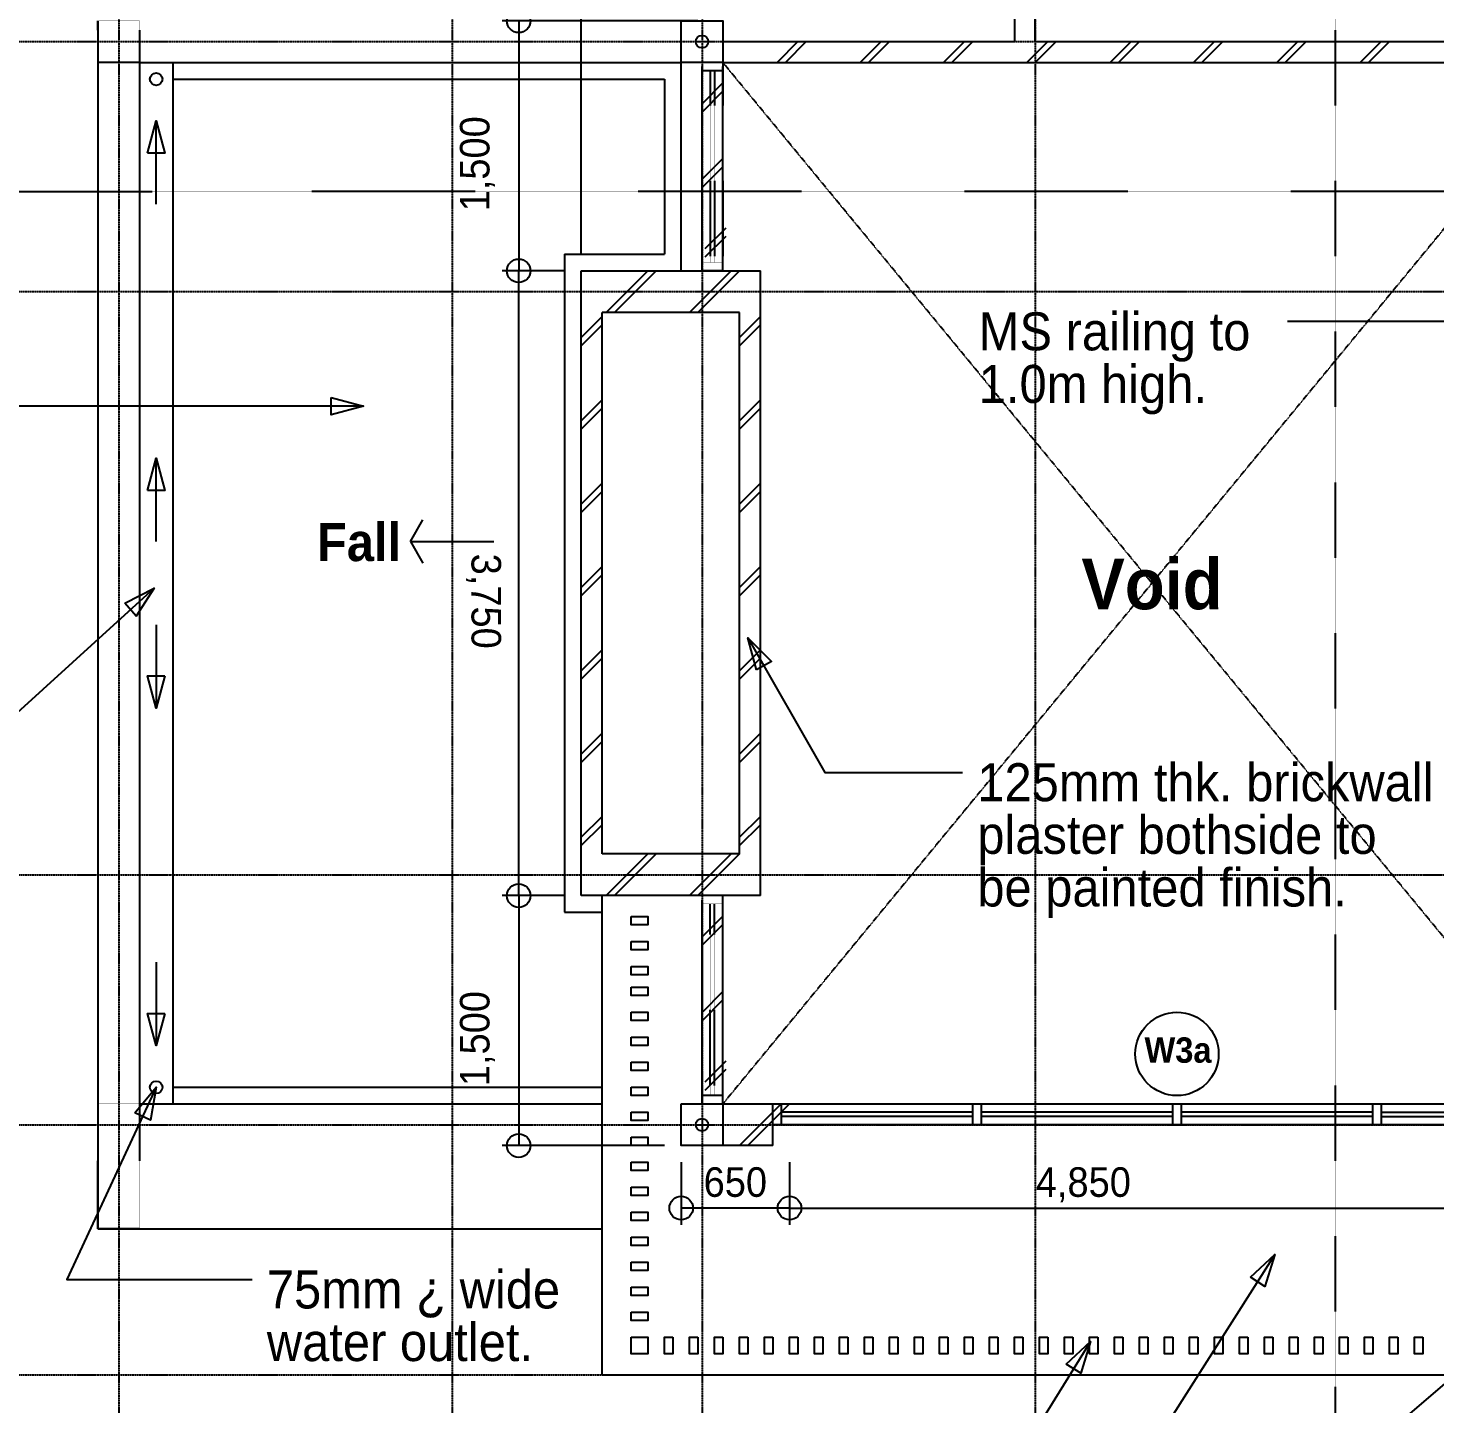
# Model space of a CAD drawing. Header units: inches. Extents: x 1543 to 314687, y -56168 to -771.
# Drawn here: x 41018 to 49459, y -47446 to -39190 of the extents above; entities that cross this region are included whole.
import ezdxf

# ---------------------------------------------------------------- set-up
doc = ezdxf.new("R2010")
doc.units = ezdxf.units.IN
doc.header["$MEASUREMENT"] = 0
for name, pattern in [('PC_DASH_1', [0.125, 0.055556, -0.069444]), ('PC_DASH_2', [0.638889, 0.277778, -0.083333, 0.055556, -0.083333, 0.055556, -0.083333]), ('PC_DASH_3', [0.069444, 0.027778, -0.041667]), ('PC_DASH_4', [0.055556, 0.027778, -0.027778])]:
    doc.linetypes.add(name, pattern=pattern)
for name, color, linetype in [('First Floor Plan', 7, 'Continuous'), ('Grid Line', 7, 'Continuous'), ('Text', 7, 'Continuous')]:
    doc.layers.add(name, color=color, linetype=linetype)

# ---------------------------------------------------------------- blocks, each defined once
blk = doc.blocks.new('PD_914015')
at = {"layer": 'Grid Line', "color": 12, "linetype": 'PC_DASH_2', "true_color": 0xdc0806}
for p, q in [((41561.8, -32071), (41561.8, -54071)), ((43561.8, -32071), (43561.8, -54071)), ((45061.8, -32071), (45061.8, -54071)), ((47061.8, -32071), (47061.8, -54071))]:
    blk.add_line(p, q, dxfattribs=at)
blk = doc.blocks.new('PD_914185')
at = {"layer": 'Grid Line', "color": 12, "true_color": 0xdc0806}
blk.add_line((43961.8, -44396), (43961.8, -40646), dxfattribs=at)
for centre in [(43961.8, -40646), (43961.8, -44396)]:
    blk.add_circle(centre, 70.6, dxfattribs=at)
at = {"layer": 'Grid Line', "color": 7, "insert": (43856, -42628.9), "char_height": 177.491, "width": 635, "attachment_point": 2, "rotation": 270}
blk.add_mtext('\\pxsm0.83;\\fHelvetica|b0|i0|c0|p177.4913;\\W0.92;3,750', dxfattribs=at)
blk = doc.blocks.new('PD_914184')
at = {"layer": 'Grid Line', "color": 12, "true_color": 0xdc0806}
for p, q in [((44236.8, -40646), (43861.8, -40646)), ((44236.8, -44396), (43861.8, -44396))]:
    blk.add_line(p, q, dxfattribs=at)
at = {"layer": 'Grid Line'}
blk.add_blockref('PD_914185', (0, 0), dxfattribs=at)
blk = doc.blocks.new('PD_914187')
at = {"layer": 'Grid Line', "color": 12, "true_color": 0xdc0806}
blk.add_line((43961.8, -39146), (43961.8, -40646), dxfattribs=at)
for centre in [(43961.8, -39146), (43961.8, -40646)]:
    blk.add_circle(centre, 70.6, dxfattribs=at)
at = {"layer": 'Grid Line', "color": 7, "insert": (43609, -40003.9), "char_height": 177.491, "width": 635, "attachment_point": 2, "rotation": 90}
blk.add_mtext('\\pxsm0.83;\\fHelvetica|b0|i0|c0|p177.4913;\\W0.92;1,500', dxfattribs=at)
blk = doc.blocks.new('PD_914186')
at = {"layer": 'Grid Line', "color": 12, "true_color": 0xdc0806}
for p, q in [((45036.8, -39146), (43861.8, -39146)), ((44236.8, -40646), (43861.8, -40646))]:
    blk.add_line(p, q, dxfattribs=at)
at = {"layer": 'Grid Line'}
blk.add_blockref('PD_914187', (0, 0), dxfattribs=at)
blk = doc.blocks.new('PD_914189')
at = {"layer": 'Grid Line', "color": 12, "true_color": 0xdc0806}
blk.add_line((45586.8, -46271), (44936.8, -46271), dxfattribs=at)
for centre in [(44936.8, -46271), (45586.8, -46271)]:
    blk.add_circle(centre, 70.6, dxfattribs=at)
at = {"layer": 'Grid Line', "color": 7, "insert": (45261.8, -46026.1), "char_height": 177.491, "width": 423.333, "attachment_point": 2}
blk.add_mtext('\\pxsm0.83;\\fHelvetica|b0|i0|c0|p177.4913;\\W0.92;650', dxfattribs=at)
blk = doc.blocks.new('PD_914188')
at = {"layer": 'Grid Line', "color": 12, "true_color": 0xdc0806}
for p, q in [((44936.8, -45996), (44936.8, -46371)), ((45586.8, -45996), (45586.8, -46371))]:
    blk.add_line(p, q, dxfattribs=at)
at = {"layer": 'Grid Line'}
blk.add_blockref('PD_914189', (0, 0), dxfattribs=at)
blk = doc.blocks.new('PD_914191')
at = {"layer": 'Grid Line', "color": 12, "true_color": 0xdc0806}
blk.add_line((43961.8, -44396), (43961.8, -45896), dxfattribs=at)
for centre in [(43961.8, -44396), (43961.8, -45896)]:
    blk.add_circle(centre, 70.6, dxfattribs=at)
at = {"layer": 'Grid Line', "color": 7, "insert": (43609, -45253.9), "char_height": 177.491, "width": 635, "attachment_point": 2, "rotation": 90}
blk.add_mtext('\\pxsm0.83;\\fHelvetica|b0|i0|c0|p177.4913;\\W0.92;1,500', dxfattribs=at)
blk = doc.blocks.new('PD_914190')
at = {"layer": 'Grid Line', "color": 12, "true_color": 0xdc0806}
for p, q in [((44236.8, -44396), (43861.8, -44396)), ((44836.8, -45896), (43861.8, -45896))]:
    blk.add_line(p, q, dxfattribs=at)
at = {"layer": 'Grid Line'}
blk.add_blockref('PD_914191', (0, 0), dxfattribs=at)
blk = doc.blocks.new('PD_914193')
at = {"layer": 'Grid Line', "color": 12, "true_color": 0xdc0806}
blk.add_line((45586.8, -46271), (50436.8, -46271), dxfattribs=at)
for centre in [(45586.8, -46271), (50436.8, -46271)]:
    blk.add_circle(centre, 70.6, dxfattribs=at)
at = {"layer": 'Grid Line', "color": 7, "insert": (47350, -46026.1), "char_height": 177.491, "width": 635, "attachment_point": 2}
blk.add_mtext('\\pxsm0.83;\\fHelvetica|b0|i0|c0|p177.4913;\\W0.92;4,850', dxfattribs=at)
blk = doc.blocks.new('PD_914192')
at = {"layer": 'Grid Line', "color": 12, "true_color": 0xdc0806}
for p, q in [((45586.8, -45996), (45586.8, -46371)), ((50436.8, -45996), (50436.8, -46371))]:
    blk.add_line(p, q, dxfattribs=at)
at = {"layer": 'Grid Line'}
blk.add_blockref('PD_914193', (0, 0), dxfattribs=at)
blk = doc.blocks.new('PD_914199')
at = {"layer": 'Grid Line', "color": 12, "true_color": 0xdc0806}
blk.add_line((44336.8, -38771), (44936.8, -38771), dxfattribs=at)
for centre in [(44336.8, -38771), (44936.8, -38771)]:
    blk.add_circle(centre, 70.6, dxfattribs=at)
at = {"layer": 'Grid Line', "color": 7, "insert": (44636.8, -38526.1), "char_height": 177.491, "width": 423.333, "attachment_point": 2}
blk.add_mtext('\\pxsm0.83;\\fHelvetica|b0|i0|c0|p177.4913;\\W0.92;600', dxfattribs=at)
blk = doc.blocks.new('PD_914198')
at = {"layer": 'Grid Line', "color": 12, "true_color": 0xdc0806}
for p, q in [((44336.8, -40546), (44336.8, -38671)), ((44936.8, -39046), (44936.8, -38671))]:
    blk.add_line(p, q, dxfattribs=at)
at = {"layer": 'Grid Line'}
blk.add_blockref('PD_914199', (0, 0), dxfattribs=at)
blk = doc.blocks.new('PD_914238')
at = {"layer": 'Grid Line', "color": 12, "linetype": 'PC_DASH_2', "true_color": 0xdc0806}
for p, q in [((38561.8, -39271), (66561.8, -39271)), ((38561.8, -40771), (66561.8, -40771)), ((38561.8, -44271), (66561.8, -44271)), ((38561.8, -45771), (66561.8, -45771)), ((38561.8, -47271), (66561.8, -47271))]:
    blk.add_line(p, q, dxfattribs=at)
blk = doc.blocks.new('PD_914757')
at = {"layer": 'First Floor Plan', "color": 7}
for p, q in [((45536.8, -45646), (45286.8, -45896)), ((45586.8, -45646), (45336.8, -45896))]:
    blk.add_line(p, q, dxfattribs=at)
blk = doc.blocks.new('PD_914773')
at = {"layer": 'First Floor Plan', "color": 2, "linetype": 'PC_DASH_3', "true_color": 0xfbf205}
for p, q in [((45061.8, -40646), (45061.8, -40596)), ((45061.8, -40596), (45186.8, -40596)), ((45186.8, -40596), (45186.8, -40646)), ((45186.8, -40646), (45061.8, -40646))]:
    blk.add_line(p, q, dxfattribs=at)
blk = doc.blocks.new('PD_914774')
at = {"layer": 'First Floor Plan', "color": 2, "linetype": 'PC_DASH_3', "true_color": 0xfbf205}
for p, q in [((45061.8, -39446), (45061.8, -39396)), ((45061.8, -39396), (45186.8, -39396)), ((45186.8, -39396), (45186.8, -39446)), ((45186.8, -39446), (45061.8, -39446))]:
    blk.add_line(p, q, dxfattribs=at)
blk = doc.blocks.new('PD_914772')
at = {"layer": 'First Floor Plan', "color": 2, "linetype": 'PC_DASH_3', "true_color": 0xfbf205}
for p, q in [((45061.8, -40646), (45061.8, -39396)), ((45186.8, -39396), (45186.8, -40646)), ((45111.3, -39446), (45111.3, -40596)), ((45137.3, -39446), (45137.3, -40596))]:
    blk.add_line(p, q, dxfattribs=at)
at = {"layer": 'First Floor Plan'}
for name in ['PD_914774', 'PD_914773']:
    blk.add_blockref(name, (0, 0), dxfattribs=at)
blk = doc.blocks.new('PD_914776')
at = {"layer": 'First Floor Plan', "color": 2, "linetype": 'PC_DASH_3', "true_color": 0xfbf205}
for p, q in [((45061.8, -44396), (45061.8, -44446)), ((45186.8, -44396), (45061.8, -44396)), ((45186.8, -44446), (45186.8, -44396)), ((45061.8, -44446), (45186.8, -44446))]:
    blk.add_line(p, q, dxfattribs=at)
blk = doc.blocks.new('PD_914777')
at = {"layer": 'First Floor Plan', "color": 2, "linetype": 'PC_DASH_3', "true_color": 0xfbf205}
for p, q in [((45061.8, -45596), (45061.8, -45646)), ((45186.8, -45596), (45061.8, -45596)), ((45061.8, -45646), (45186.8, -45646)), ((45186.8, -45646), (45186.8, -45596))]:
    blk.add_line(p, q, dxfattribs=at)
blk = doc.blocks.new('PD_914775')
at = {"layer": 'First Floor Plan', "color": 2, "linetype": 'PC_DASH_3', "true_color": 0xfbf205}
for p, q in [((45061.8, -44396), (45061.8, -45646)), ((45186.8, -45646), (45186.8, -44396)), ((45111.3, -45596), (45111.3, -44446)), ((45137.3, -45596), (45137.3, -44446))]:
    blk.add_line(p, q, dxfattribs=at)
at = {"layer": 'First Floor Plan'}
for name in ['PD_914776', 'PD_914777']:
    blk.add_blockref(name, (0, 0), dxfattribs=at)
blk = doc.blocks.new('PD_914781')
at = {"layer": 'First Floor Plan', "color": 12, "true_color": 0xdc0806}
for p, q in [((50286.8, -45771), (50286.8, -45646)), ((50286.8, -45646), (50336.8, -45646)), ((50336.8, -45646), (50336.8, -45771)), ((50336.8, -45771), (50286.8, -45771))]:
    blk.add_line(p, q, dxfattribs=at)
blk = doc.blocks.new('PD_914782')
at = {"layer": 'First Floor Plan', "color": 12, "true_color": 0xdc0806}
for p, q in [((49086.8, -45771), (49086.8, -45646)), ((49086.8, -45646), (49136.8, -45646)), ((49136.8, -45646), (49136.8, -45771)), ((49136.8, -45771), (49086.8, -45771))]:
    blk.add_line(p, q, dxfattribs=at)
blk = doc.blocks.new('PD_914783')
at = {"layer": 'First Floor Plan', "color": 12, "true_color": 0xdc0806}
for p, q in [((46686.8, -45771), (46686.8, -45646)), ((46686.8, -45646), (46736.8, -45646)), ((46736.8, -45646), (46736.8, -45771)), ((46736.8, -45771), (46686.8, -45771))]:
    blk.add_line(p, q, dxfattribs=at)
blk = doc.blocks.new('PD_914784')
at = {"layer": 'First Floor Plan', "color": 12, "true_color": 0xdc0806}
for p, q in [((45486.8, -45771), (45486.8, -45646)), ((45486.8, -45646), (45536.8, -45646)), ((45536.8, -45646), (45536.8, -45771)), ((45536.8, -45771), (45486.8, -45771))]:
    blk.add_line(p, q, dxfattribs=at)
blk = doc.blocks.new('PD_914785')
at = {"layer": 'First Floor Plan', "color": 12, "true_color": 0xdc0806}
for p, q in [((47886.8, -45771), (47886.8, -45646)), ((47886.8, -45646), (47936.8, -45646)), ((47936.8, -45646), (47936.8, -45771)), ((47936.8, -45771), (47886.8, -45771))]:
    blk.add_line(p, q, dxfattribs=at)
blk = doc.blocks.new('PD_914780')
at = {"layer": 'First Floor Plan', "color": 12, "true_color": 0xdc0806}
for p, q in [((45486.8, -45646), (50336.8, -45646)), ((46686.8, -45695.5), (45536.8, -45695.5)), ((46686.8, -45721.5), (45536.8, -45721.5)), ((47886.8, -45695.5), (46736.8, -45695.5)), ((47886.8, -45721.5), (46736.8, -45721.5)), ((49086.8, -45695.5), (47936.8, -45695.5)), ((49086.8, -45721.5), (47936.8, -45721.5)), ((49136.8, -45695.5), (50286.8, -45695.5)), ((49136.8, -45721.5), (50286.8, -45721.5)), ((50336.8, -45771), (45486.8, -45771))]:
    blk.add_line(p, q, dxfattribs=at)
at = {"layer": 'First Floor Plan'}
for name in ['PD_914784', 'PD_914783', 'PD_914785', 'PD_914782', 'PD_914781']:
    blk.add_blockref(name, (0, 0), dxfattribs=at)
blk = doc.blocks.new('PD_914795')
at = {"layer": 'First Floor Plan', "color": 7}
for q in [(43386.8, -42141.1), (43811.8, -42271), (43386.8, -42400.9)]:
    blk.add_line((43311.8, -42271), q, dxfattribs=at)
blk = doc.blocks.new('PD_914794')
at = {"layer": 'First Floor Plan'}
blk.add_blockref('PD_914795', (0, 0), dxfattribs=at)
at = {"layer": 'First Floor Plan', "color": 7, "insert": (43003.8, -42160.2), "char_height": 228.203, "width": 564.444, "attachment_point": 2}
blk.add_mtext('\\pxsm0.83;\\fHelvetica|b1|i0|c0|p228.2031;\\W0.92;Fall', dxfattribs=at)
blk = doc.blocks.new('PD_914834')
at = {"layer": 'First Floor Plan', "color": 7}
for p, q in [((44736.8, -40646), (44486.8, -40896)), ((44786.8, -40646), (44536.8, -40896))]:
    blk.add_line(p, q, dxfattribs=at)
blk = doc.blocks.new('PD_914835')
at = {"layer": 'First Floor Plan', "color": 7}
for p, q in [((44736.8, -44146), (44486.8, -44396)), ((44786.8, -44146), (44536.8, -44396))]:
    blk.add_line(p, q, dxfattribs=at)
blk = doc.blocks.new('PD_914885')
at = {"layer": 'First Floor Plan', "color": 7}
for p, q in [((44336.8, -42546), (44461.8, -42421)), ((44336.8, -42596), (44461.8, -42471))]:
    blk.add_line(p, q, dxfattribs=at)
blk = doc.blocks.new('PD_914886')
at = {"layer": 'First Floor Plan', "color": 7}
for p, q in [((44336.8, -43046), (44461.8, -42921)), ((44336.8, -43096), (44461.8, -42971))]:
    blk.add_line(p, q, dxfattribs=at)
blk = doc.blocks.new('PD_914887')
at = {"layer": 'First Floor Plan', "color": 7}
for p, q in [((44336.8, -43546), (44461.8, -43421)), ((44336.8, -43596), (44461.8, -43471))]:
    blk.add_line(p, q, dxfattribs=at)
blk = doc.blocks.new('PD_914888')
at = {"layer": 'First Floor Plan', "color": 7}
for p, q in [((44336.8, -44046), (44461.8, -43921)), ((44336.8, -44096), (44461.8, -43971))]:
    blk.add_line(p, q, dxfattribs=at)
blk = doc.blocks.new('PD_914889')
at = {"layer": 'First Floor Plan', "color": 7}
for p, q in [((44336.8, -42046), (44461.8, -41921)), ((44336.8, -42096), (44461.8, -41971))]:
    blk.add_line(p, q, dxfattribs=at)
blk = doc.blocks.new('PD_914890')
at = {"layer": 'First Floor Plan', "color": 7}
for p, q in [((44336.8, -41546), (44461.8, -41421)), ((44336.8, -41596), (44461.8, -41471))]:
    blk.add_line(p, q, dxfattribs=at)
blk = doc.blocks.new('PD_914891')
at = {"layer": 'First Floor Plan', "color": 7}
for p, q in [((44336.8, -41046), (44461.8, -40921)), ((44336.8, -41096), (44461.8, -40971))]:
    blk.add_line(p, q, dxfattribs=at)
blk = doc.blocks.new('PD_914912')
at = {"layer": 'First Floor Plan', "color": 7}
for p, q in [((49136.8, -39271), (49011.8, -39396)), ((49186.8, -39271), (49061.8, -39396))]:
    blk.add_line(p, q, dxfattribs=at)
blk = doc.blocks.new('PD_914915')
at = {"layer": 'First Floor Plan', "color": 7}
for p, q in [((48636.8, -39271), (48511.8, -39396)), ((48686.8, -39271), (48561.8, -39396))]:
    blk.add_line(p, q, dxfattribs=at)
blk = doc.blocks.new('PD_914916')
at = {"layer": 'First Floor Plan', "color": 7}
for p, q in [((48136.8, -39271), (48011.8, -39396)), ((48186.8, -39271), (48061.8, -39396))]:
    blk.add_line(p, q, dxfattribs=at)
blk = doc.blocks.new('PD_914917')
at = {"layer": 'First Floor Plan', "color": 7}
for p, q in [((47636.8, -39271), (47511.8, -39396)), ((47686.8, -39271), (47561.8, -39396))]:
    blk.add_line(p, q, dxfattribs=at)
blk = doc.blocks.new('PD_914918')
at = {"layer": 'First Floor Plan', "color": 7}
for p, q in [((47136.8, -39271), (47011.8, -39396)), ((47186.8, -39271), (47061.8, -39396))]:
    blk.add_line(p, q, dxfattribs=at)
blk = doc.blocks.new('PD_914919')
at = {"layer": 'First Floor Plan', "color": 7}
for p, q in [((46636.8, -39271), (46511.8, -39396)), ((46686.8, -39271), (46561.8, -39396))]:
    blk.add_line(p, q, dxfattribs=at)
blk = doc.blocks.new('PD_914920')
at = {"layer": 'First Floor Plan', "color": 7}
for p, q in [((46136.8, -39271), (46011.8, -39396)), ((46186.8, -39271), (46061.8, -39396))]:
    blk.add_line(p, q, dxfattribs=at)
blk = doc.blocks.new('PD_914921')
at = {"layer": 'First Floor Plan', "color": 7}
for p, q in [((45636.8, -39271), (45511.8, -39396)), ((45686.8, -39271), (45561.8, -39396))]:
    blk.add_line(p, q, dxfattribs=at)
blk = doc.blocks.new('PD_914940')
at = {"layer": 'First Floor Plan', "color": 7}
for p, q in [((45286.8, -42546), (45411.8, -42421)), ((45286.8, -42596), (45411.8, -42471))]:
    blk.add_line(p, q, dxfattribs=at)
blk = doc.blocks.new('PD_914941')
at = {"layer": 'First Floor Plan', "color": 7}
for p, q in [((45286.8, -43046), (45411.8, -42921)), ((45286.8, -43096), (45411.8, -42971))]:
    blk.add_line(p, q, dxfattribs=at)
blk = doc.blocks.new('PD_914942')
at = {"layer": 'First Floor Plan', "color": 7}
for p, q in [((45286.8, -43546), (45411.8, -43421)), ((45286.8, -43596), (45411.8, -43471))]:
    blk.add_line(p, q, dxfattribs=at)
blk = doc.blocks.new('PD_914943')
at = {"layer": 'First Floor Plan', "color": 7}
for p, q in [((45286.8, -44046), (45411.8, -43921)), ((45286.8, -44096), (45411.8, -43971))]:
    blk.add_line(p, q, dxfattribs=at)
blk = doc.blocks.new('PD_914944')
at = {"layer": 'First Floor Plan', "color": 7}
for p, q in [((45286.8, -42046), (45411.8, -41921)), ((45286.8, -42096), (45411.8, -41971))]:
    blk.add_line(p, q, dxfattribs=at)
blk = doc.blocks.new('PD_914945')
at = {"layer": 'First Floor Plan', "color": 7}
for p, q in [((45286.8, -41546), (45411.8, -41421)), ((45286.8, -41596), (45411.8, -41471))]:
    blk.add_line(p, q, dxfattribs=at)
blk = doc.blocks.new('PD_914946')
at = {"layer": 'First Floor Plan', "color": 7}
for p, q in [((45286.8, -41046), (45411.8, -40921)), ((45286.8, -41096), (45411.8, -40971))]:
    blk.add_line(p, q, dxfattribs=at)
blk = doc.blocks.new('PD_914947')
at = {"layer": 'First Floor Plan', "color": 7}
for p, q in [((45236.8, -40646), (44986.8, -40896)), ((45286.8, -40646), (45036.8, -40896))]:
    blk.add_line(p, q, dxfattribs=at)
blk = doc.blocks.new('PD_914948')
at = {"layer": 'First Floor Plan', "color": 7}
for p, q in [((45236.8, -44146), (44986.8, -44396)), ((45286.8, -44146), (45036.8, -44396))]:
    blk.add_line(p, q, dxfattribs=at)
blk = doc.blocks.new('PD_914978')
at = {"layer": 'First Floor Plan', "color": 7}
for p, q in [((40361.8, -40249.7), (40361.8, -39749.7)), ((40461.8, -40249.7), (40461.8, -39749.7)), ((40261.8, -40171), (41761.8, -40171))]:
    blk.add_line(p, q, dxfattribs=at)
blk = doc.blocks.new('PD_914977')
at = {"layer": 'First Floor Plan'}
blk.add_blockref('PD_914978', (0, 0), dxfattribs=at)
at = {"layer": 'First Floor Plan', "color": 7, "insert": (40406.1, -39282), "char_height": 354.983, "width": 317.5, "attachment_point": 2}
blk.add_mtext('\\pxsm0.83;\\fHelvetica|b1|i0|c0|p354.9826;\\W0.92;A', dxfattribs=at)
blk = doc.blocks.new('PD_914976')
at = {"layer": 'First Floor Plan', "color": 7, "linetype": 'PC_DASH_3'}
blk.add_line((64461.8, -40171), (41761.8, -40171), dxfattribs=at)
at = {"layer": 'First Floor Plan'}
blk.add_blockref('PD_914977', (0, 0), dxfattribs=at)
blk = doc.blocks.new('PD_914981')
at = {"layer": 'First Floor Plan', "color": 7, "linetype": 'PC_DASH_3'}
blk.add_line((48861.8, -35071), (48861.8, -53271), dxfattribs=at)
blk = doc.blocks.new('PD_915020')
at = {"layer": 'First Floor Plan', "color": 12, "true_color": 0xdc0806}
for p, q in [((45187, -39971.5), (45062, -40096.5)), ((45187, -40021.5), (45062, -40146.5))]:
    blk.add_line(p, q, dxfattribs=at)
blk = doc.blocks.new('PD_915021')
at = {"layer": 'First Floor Plan', "color": 12, "true_color": 0xdc0806}
for p, q in [((45187, -39518.6), (45062, -39643.6)), ((45187, -39568.6), (45062, -39693.6))]:
    blk.add_line(p, q, dxfattribs=at)
blk = doc.blocks.new('PD_915022')
at = {"layer": 'First Floor Plan', "color": 12, "true_color": 0xdc0806}
for p, q in [((45204.4, -40390.2), (45079.4, -40515.2)), ((45204.4, -40440.2), (45079.4, -40565.2))]:
    blk.add_line(p, q, dxfattribs=at)
blk = doc.blocks.new('PD_915023')
at = {"layer": 'First Floor Plan', "color": 12, "true_color": 0xdc0806}
for p, q in [((45187, -44971.5), (45062, -45096.5)), ((45187, -45021.5), (45062, -45146.5))]:
    blk.add_line(p, q, dxfattribs=at)
blk = doc.blocks.new('PD_915024')
at = {"layer": 'First Floor Plan', "color": 12, "true_color": 0xdc0806}
for p, q in [((45187, -44518.6), (45062, -44643.6)), ((45187, -44568.6), (45062, -44693.6))]:
    blk.add_line(p, q, dxfattribs=at)
blk = doc.blocks.new('PD_915025')
at = {"layer": 'First Floor Plan', "color": 12, "true_color": 0xdc0806}
for p, q in [((45204.4, -45390.2), (45079.4, -45515.2)), ((45204.4, -45440.2), (45079.4, -45565.2))]:
    blk.add_line(p, q, dxfattribs=at)
blk = doc.blocks.new('PD_915085')
at = {"layer": 'Text', "color": 12, "true_color": 0xdc0806}
blk.add_circle((47911.8, -45346), 250, dxfattribs=at)
at = {"layer": 'Text', "color": 12, "true_color": 0xdc0806, "insert": (47918.1, -45246.6), "char_height": 152.135, "width": 423.333, "attachment_point": 2}
blk.add_mtext('\\pxsm0.83;\\fHelvetica|b1|i0|c0|p152.1354;\\W0.92;W3a', dxfattribs=at)
blk = doc.blocks.new('PD_915130')
at = {"layer": 'Text', "color": 7}
for points in [[(50670, -47337.9), (51550, -49150), (50685.8, -49150)], [(50707.8, -47534.3), (50670, -47337.9), (50801, -47489.1), (50707.8, -47534.3)]]:
    blk.add_lwpolyline(points, dxfattribs=at)
at = {"layer": 'Text', "color": 7, "insert": (47633.9, -49095.3), "char_height": 228.203, "width": 2963.333, "attachment_point": 1}
blk.add_mtext('\\pxsm0.83;\\fHelvetica|b0|i0|c0|p228.2031;\\W0.92;250mm thk. brickwall\\Pplaster bothside to\\Pbe painted finish.', dxfattribs=at)
blk = doc.blocks.new('PD_915136')
at = {"layer": 'Text', "color": 7}
for points in [[(45337.2, -42848.2), (45799.3, -43656), (46625.1, -43656)], [(45388.2, -43041.6), (45337.2, -42848.2), (45478.1, -42990.2), (45388.2, -43041.6)]]:
    blk.add_lwpolyline(points, dxfattribs=at)
at = {"layer": 'Text', "color": 7, "insert": (46713.7, -43601.3), "char_height": 228.203, "width": 2963.333, "attachment_point": 1}
blk.add_mtext('\\pxsm0.83;\\fHelvetica|b0|i0|c0|p228.2031;\\W0.92;125mm thk. brickwall\\Pplaster bothside to\\Pbe painted finish.', dxfattribs=at)
blk = doc.blocks.new('PD_915137')
at = {"layer": 'Text', "color": 7}
for points in [[(50419.6, -41596.3), (49725, -40950), (48575, -40950)], [(50313.4, -41426.8), (50419.6, -41596.3), (50242.9, -41502.6), (50313.4, -41426.8)]]:
    blk.add_lwpolyline(points, dxfattribs=at)
at = {"layer": 'Text', "color": 7, "insert": (46722.5, -40895.3), "char_height": 228.203, "width": 1763.889, "attachment_point": 1}
blk.add_mtext('\\pxsm0.83;\\fHelvetica|b0|i0|c0|p228.2031;\\W0.92;MS railing to\\P1.0m high.', dxfattribs=at)
blk = doc.blocks.new('PD_915140')
at = {"layer": 'Text', "color": 7}
for points in [[(47392.5, -47071), (46881.7, -47900), (46131.7, -47900)], [(47247.1, -47208.3), (47392.5, -47071), (47335.2, -47262.7), (47247.1, -47208.3)]]:
    blk.add_lwpolyline(points, dxfattribs=at)
at = {"layer": 'Text', "color": 7, "insert": (41739.2, -47845.3), "char_height": 228.203, "width": 4303.889, "attachment_point": 1}
blk.add_mtext('\\pxsm0.83;\\fHelvetica|b0|i0|c0|p228.2031;\\W0.92;50x100mm alum fixed lourves.', dxfattribs=at)
blk = doc.blocks.new('PD_915141')
at = {"layer": 'Text', "color": 7}
for points in [[(48500, -46550), (47100, -48750), (44300, -48750)], [(48352.6, -46685.2), (48500, -46550), (48440, -46740.8), (48352.6, -46685.2)]]:
    blk.add_lwpolyline(points, dxfattribs=at)
at = {"layer": 'Text', "color": 7, "insert": (41706.7, -48695.3), "char_height": 228.203, "width": 2504.722, "attachment_point": 1}
blk.add_mtext("\\pxsm0.83;\\fHelvetica|b0|i0|c0|p228.2031;\\W0.92;RC beam & ledge\\Pto engr's detail.", dxfattribs=at)
blk = doc.blocks.new('PD_915142')
at = {"layer": 'Text', "color": 7}
for points in [[(50436.3, -46535.5), (46750, -49700), (45250, -49700)], [(50256, -46622.1), (50436.3, -46535.5), (50323.4, -46700.6), (50256, -46622.1)]]:
    blk.add_lwpolyline(points, dxfattribs=at)
at = {"layer": 'Text', "color": 7, "insert": (41704.2, -49645.3), "char_height": 228.203, "width": 3457.222, "attachment_point": 1}
blk.add_mtext('\\pxsm0.83;\\fHelvetica|b0|i0|c0|p228.2031;\\W0.92;50x100mm alum lourves\\Pwith opening.', dxfattribs=at)
blk = doc.blocks.new('PD_915143')
at = {"layer": 'Text', "color": 7}
for points in [[(41786.8, -45546), (41250, -46700), (42361.8, -46700)], [(41658.4, -45699.4), (41786.8, -45546), (41752.3, -45743), (41658.4, -45699.4)]]:
    blk.add_lwpolyline(points, dxfattribs=at)
at = {"layer": 'Text', "color": 7, "insert": (42450.4, -46645.3), "char_height": 228.203, "width": 1905, "attachment_point": 1}
blk.add_mtext('\\pxsm0.83;\\fHelvetica|b0|i0|c0|p228.2031;\\W0.92;75mm ¿ wide\\Pwater outlet.', dxfattribs=at)
blk = doc.blocks.new('PD_915172')
at = {"layer": 'Text', "color": 7}
for points in [[(41775.1, -42550), (40950, -43300), (40250, -43300)], [(41597.4, -42641.6), (41775.1, -42550), (41667, -42718.2), (41597.4, -42641.6)]]:
    blk.add_lwpolyline(points, dxfattribs=at)
at = {"layer": 'Text', "color": 7, "insert": (36668.9, -43245.3), "char_height": 228.203, "width": 3492.5, "attachment_point": 1}
blk.add_mtext("\\pxsm0.83;\\fHelvetica|b0|i0|c0|p228.2031;\\W0.92;300x200mm Colourbond\\Pgutter refer to detail 'c'. ", dxfattribs=at)
blk = doc.blocks.new('PD_915173')
at = {"layer": 'Text', "color": 7}
blk.add_line((43030.7, -41458.5), (39693.5, -41458.5), dxfattribs=at)
blk.add_lwpolyline([(42837.5, -41406.8), (43030.7, -41458.5), (42837.5, -41510.3), (42837.5, -41406.8)], dxfattribs=at)
at = {"layer": 'Text', "color": 7, "insert": (36024.6, -41383), "char_height": 228.203, "width": 3563.056, "attachment_point": 1}
blk.add_mtext('\\pxsm0.83;\\fHelvetica|b0|i0|c0|p228.2031;\\W0.92;Colourbond metal roofing\\P@ 3¼ roof pitch.\\P-Steel roof structure\\P to specialist detail.', dxfattribs=at)

msp = doc.modelspace()

# ---------------------------------------------------------------- linework, layer by layer
at = {"layer": 'First Floor Plan', "color": 7}
for p, q in [((46936.8, -38071), (46936.8, -39271)), ((47061.8, -39271), (47061.8, -38071)), ((41436.8, -39146), (41436.8, -46396)), ((45186.8, -39271), (46936.8, -39271)), ((47061.8, -39271), (50936.8, -39271)), ((41686.8, -39396), (44936.8, -39396)), ((41686.8, -39396), (41686.8, -45646)), ((41886.8, -39396), (41886.8, -45646)), ((44936.8, -40646), (44936.8, -39396)), ((45186.8, -39396), (50936.8, -39396)), ((41886.8, -39496), (44836.8, -39496)), ((44836.8, -39496), (44836.8, -40546)), ((44236.8, -40546), (44236.8, -44496)), ((44236.8, -40546), (44836.8, -40546)), ((44336.8, -44396), (44336.8, -40646)), ((44336.8, -40646), (45411.8, -40646)), ((45411.8, -44396), (45411.8, -40646)), ((45286.8, -40896), (44461.8, -40896)), ((44461.8, -44146), (44461.8, -40896)), ((45286.8, -44146), (45286.8, -40896)), ((45286.8, -44146), (44461.8, -44146)), ((45411.8, -44396), (44336.8, -44396)), ((44461.8, -47271), (44461.8, -44396)), ((44236.8, -44496), (44461.8, -44496)), ((41886.8, -45546), (44461.8, -45546)), ((41686.8, -45646), (44461.8, -45646)), ((45186.8, -45646), (45486.8, -45646)), ((45486.8, -45896), (45486.8, -45646)), ((45486.8, -45896), (45186.8, -45896)), ((41436.8, -46396), (44461.8, -46396)), ((44461.8, -47271), (49936.8, -47271))]:
    msp.add_line(p, q, dxfattribs=at)
at = {"layer": 'First Floor Plan', "color": 7, "linetype": 'PC_DASH_1'}
for p, q in [((45186.8, -39396), (50336.8, -45646)), ((45186.8, -45646), (50336.8, -39396))]:
    msp.add_line(p, q, dxfattribs=at)
at = {"layer": 'First Floor Plan', "color": 12, "true_color": 0xdc0806}
for p, q in [((45061.8, -40646), (45061.8, -39421)), ((45186.8, -40646), (45186.8, -39421)), ((45061.8, -45646), (45061.8, -44421)), ((45186.8, -45646), (45186.8, -44421))]:
    msp.add_line(p, q, dxfattribs=at)
at = {"layer": 'First Floor Plan', "color": 172, "true_color": 0x0000d3}
for p, q in [((41786.8, -40246), (41786.8, -39746)), ((41786.8, -42271), (41786.8, -41771)), ((41786.8, -42771), (41786.8, -43271)), ((41786.8, -44796), (41786.8, -45296))]:
    msp.add_line(p, q, dxfattribs=at)
at = {"layer": 'First Floor Plan', "color": 7, "linetype": 'PC_DASH_4'}
for points in [[(41436.8, -39146), (41686.8, -39146), (41686.8, -39396), (41436.8, -39396), (41436.8, -39146)], [(41436.8, -46396), (41436.8, -45646), (41686.8, -45646), (41686.8, -46396), (41436.8, -46396)]]:
    msp.add_lwpolyline(points, dxfattribs=at)
at = {"layer": 'First Floor Plan', "color": 7}
for points in [[(44936.8, -39146), (45186.8, -39146), (45186.8, -39396), (44936.8, -39396), (44936.8, -39146)], [(44636.8, -44521), (44736.8, -44521), (44736.8, -44571), (44636.8, -44571), (44636.8, -44521)], [(44636.8, -44671), (44736.8, -44671), (44736.8, -44721), (44636.8, -44721), (44636.8, -44671)], [(44636.8, -44821), (44736.8, -44821), (44736.8, -44871), (44636.8, -44871), (44636.8, -44821)], [(44636.8, -44946), (44736.8, -44946), (44736.8, -44996), (44636.8, -44996), (44636.8, -44946)], [(44636.8, -45096), (44736.8, -45096), (44736.8, -45146), (44636.8, -45146), (44636.8, -45096)], [(44636.8, -45246), (44736.8, -45246), (44736.8, -45296), (44636.8, -45296), (44636.8, -45246)], [(44636.8, -45396), (44736.8, -45396), (44736.8, -45446), (44636.8, -45446), (44636.8, -45396)], [(44636.8, -45546), (44736.8, -45546), (44736.8, -45596), (44636.8, -45596), (44636.8, -45546)], [(44936.8, -45646), (45186.8, -45646), (45186.8, -45896), (44936.8, -45896), (44936.8, -45646)], [(44636.8, -45696), (44736.8, -45696), (44736.8, -45746), (44636.8, -45746), (44636.8, -45696)], [(44636.8, -45846), (44736.8, -45846), (44736.8, -45896), (44636.8, -45896), (44636.8, -45846)], [(44636.8, -45996), (44736.8, -45996), (44736.8, -46046), (44636.8, -46046), (44636.8, -45996)], [(44636.8, -46146), (44736.8, -46146), (44736.8, -46196), (44636.8, -46196), (44636.8, -46146)], [(44636.8, -46296), (44736.8, -46296), (44736.8, -46346), (44636.8, -46346), (44636.8, -46296)], [(44636.8, -46446), (44736.8, -46446), (44736.8, -46496), (44636.8, -46496), (44636.8, -46446)], [(44636.8, -46596), (44736.8, -46596), (44736.8, -46646), (44636.8, -46646), (44636.8, -46596)], [(44636.8, -46746), (44736.8, -46746), (44736.8, -46796), (44636.8, -46796), (44636.8, -46746)], [(44636.8, -46896), (44736.8, -46896), (44736.8, -46946), (44636.8, -46946), (44636.8, -46896)], [(44636.8, -47046), (44736.8, -47046), (44736.8, -47146), (44636.8, -47146), (44636.8, -47046)], [(44886.8, -47046), (44886.8, -47146), (44836.8, -47146), (44836.8, -47046), (44886.8, -47046)], [(45036.8, -47046), (45036.8, -47146), (44986.8, -47146), (44986.8, -47046), (45036.8, -47046)], [(45186.8, -47046), (45186.8, -47146), (45136.8, -47146), (45136.8, -47046), (45186.8, -47046)], [(45336.8, -47046), (45336.8, -47146), (45286.8, -47146), (45286.8, -47046), (45336.8, -47046)], [(45486.8, -47046), (45486.8, -47146), (45436.8, -47146), (45436.8, -47046), (45486.8, -47046)], [(45636.8, -47046), (45636.8, -47146), (45586.8, -47146), (45586.8, -47046), (45636.8, -47046)], [(45786.8, -47046), (45786.8, -47146), (45736.8, -47146), (45736.8, -47046), (45786.8, -47046)], [(45936.8, -47046), (45936.8, -47146), (45886.8, -47146), (45886.8, -47046), (45936.8, -47046)], [(46086.8, -47046), (46086.8, -47146), (46036.8, -47146), (46036.8, -47046), (46086.8, -47046)], [(46236.8, -47046), (46236.8, -47146), (46186.8, -47146), (46186.8, -47046), (46236.8, -47046)], [(46386.8, -47046), (46386.8, -47146), (46336.8, -47146), (46336.8, -47046), (46386.8, -47046)], [(46536.8, -47046), (46536.8, -47146), (46486.8, -47146), (46486.8, -47046), (46536.8, -47046)], [(46686.8, -47046), (46686.8, -47146), (46636.8, -47146), (46636.8, -47046), (46686.8, -47046)], [(46836.8, -47046), (46836.8, -47146), (46786.8, -47146), (46786.8, -47046), (46836.8, -47046)], [(46986.8, -47046), (46986.8, -47146), (46936.8, -47146), (46936.8, -47046), (46986.8, -47046)], [(47136.8, -47046), (47136.8, -47146), (47086.8, -47146), (47086.8, -47046), (47136.8, -47046)], [(47286.8, -47046), (47286.8, -47146), (47236.8, -47146), (47236.8, -47046), (47286.8, -47046)], [(47436.8, -47046), (47436.8, -47146), (47386.8, -47146), (47386.8, -47046), (47436.8, -47046)], [(47586.8, -47046), (47586.8, -47146), (47536.8, -47146), (47536.8, -47046), (47586.8, -47046)], [(47736.8, -47046), (47736.8, -47146), (47686.8, -47146), (47686.8, -47046), (47736.8, -47046)], [(47886.8, -47046), (47886.8, -47146), (47836.8, -47146), (47836.8, -47046), (47886.8, -47046)], [(48036.8, -47046), (48036.8, -47146), (47986.8, -47146), (47986.8, -47046), (48036.8, -47046)], [(48186.8, -47046), (48186.8, -47146), (48136.8, -47146), (48136.8, -47046), (48186.8, -47046)], [(48336.8, -47046), (48336.8, -47146), (48286.8, -47146), (48286.8, -47046), (48336.8, -47046)], [(48486.8, -47046), (48486.8, -47146), (48436.8, -47146), (48436.8, -47046), (48486.8, -47046)], [(48636.8, -47046), (48636.8, -47146), (48586.8, -47146), (48586.8, -47046), (48636.8, -47046)], [(48786.8, -47046), (48786.8, -47146), (48736.8, -47146), (48736.8, -47046), (48786.8, -47046)], [(48936.8, -47046), (48936.8, -47146), (48886.8, -47146), (48886.8, -47046), (48936.8, -47046)], [(49086.8, -47046), (49086.8, -47146), (49036.8, -47146), (49036.8, -47046), (49086.8, -47046)], [(49236.8, -47046), (49236.8, -47146), (49186.8, -47146), (49186.8, -47046), (49236.8, -47046)], [(49386.8, -47046), (49386.8, -47146), (49336.8, -47146), (49336.8, -47046), (49386.8, -47046)]]:
    msp.add_lwpolyline(points, dxfattribs=at)
at = {"layer": 'First Floor Plan', "color": 172, "true_color": 0x0000d3}
for points in [[(41735, -39939.2), (41786.8, -39746), (41838.6, -39939.2), (41735, -39939.2)], [(41735, -41964.2), (41786.8, -41771), (41838.6, -41964.2), (41735, -41964.2)], [(41838.6, -43077.8), (41786.8, -43271), (41735, -43077.8), (41838.6, -43077.8)], [(41838.6, -45102.8), (41786.8, -45296), (41735, -45102.8), (41838.6, -45102.8)]]:
    msp.add_lwpolyline(points, dxfattribs=at)
for centre in [(45061.8, -39271), (41786.8, -39496), (41786.8, -45546), (45061.8, -45771)]:
    msp.add_circle(centre, 37.5, dxfattribs=at)

# ---------------------------------------------------------------- block references
at = {"layer": 'First Floor Plan'}
for name in ['PD_914981', 'PD_914976', 'PD_914921', 'PD_914920', 'PD_914919', 'PD_914918', 'PD_914917', 'PD_914916', 'PD_914915', 'PD_914912', 'PD_914772', 'PD_915021', 'PD_915020', 'PD_915022', 'PD_914834', 'PD_914947', 'PD_914891', 'PD_914946', 'PD_914890', 'PD_914945', 'PD_914889', 'PD_914944', 'PD_914794', 'PD_914885', 'PD_914940', 'PD_914886', 'PD_914941', 'PD_914887', 'PD_914942', 'PD_914888', 'PD_914943', 'PD_914835', 'PD_914948', 'PD_914775', 'PD_915024', 'PD_915023', 'PD_915025', 'PD_914757', 'PD_914780']:
    msp.add_blockref(name, (0, 0), dxfattribs=at)
at = {"layer": 'Grid Line'}
for name in ['PD_914015', 'PD_914238', 'PD_914198', 'PD_914186', 'PD_914184', 'PD_914190', 'PD_914188', 'PD_914192']:
    msp.add_blockref(name, (0, 0), dxfattribs=at)
at = {"layer": 'Text'}
for name in ['PD_915137', 'PD_915173', 'PD_915172', 'PD_915136', 'PD_915085', 'PD_915143', 'PD_915142', 'PD_915141', 'PD_915140', 'PD_915130']:
    msp.add_blockref(name, (0, 0), dxfattribs=at)

# ---------------------------------------------------------------- texts
at = {"layer": 'First Floor Plan', "color": 7, "insert": (47761.8, -42373.3), "char_height": 304.271, "width": 917.222, "attachment_point": 2}
msp.add_mtext('\\pxsm0.83;\\fHelvetica|b1|i0|c0|p304.2708;\\W0.92;Void', dxfattribs=at)

doc.saveas('drawing.dxf')
